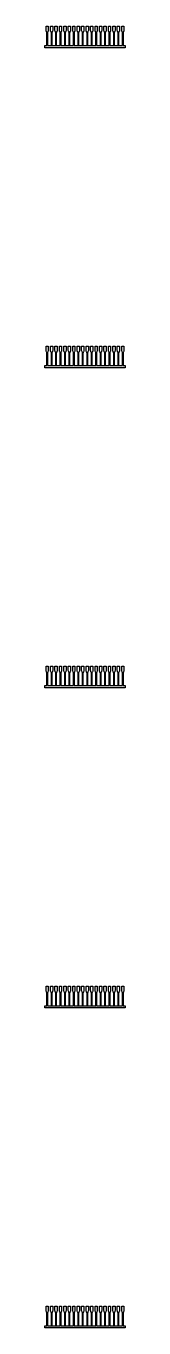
# Model space of a CAD drawing. Header units: millimetres. Extents: x -41.5 to 41.5, y -30.5 to 35.3.
# Drawn here: x -14.74 to -12.93, y -30.48 to -0.99 of the extents above; entities that cross this region are included whole.
import ezdxf

# ---------------------------------------------------------------- set-up
doc = ezdxf.new("R2010")
doc.units = ezdxf.units.MM

msp = doc.modelspace()

# ---------------------------------------------------------------- linework, layer by layer
for points in [[(-14.559, -1.093, -0.147007), (-14.568, -1.12, 0.034978), (-14.575, -1.132, 0.111457), (-14.579, -1.154), (-14.579, -1.435), (-14.489, -1.435), (-14.489, -1.154, 0.111457), (-14.494, -1.132, 0.034978), (-14.501, -1.12, -0.147007), (-14.509, -1.093), (-14.509, -0.993), (-14.459, -0.993), (-14.459, -1.093, -0.147007), (-14.467, -1.12, 0.034978), (-14.474, -1.132, 0.111457), (-14.479, -1.154), (-14.479, -1.435), (-14.389, -1.435), (-14.389, -1.154, 0.111457), (-14.393, -1.132, 0.034978), (-14.4, -1.12, -0.147007), (-14.409, -1.093), (-14.409, -0.993), (-14.359, -0.993), (-14.359, -1.093, -0.147007), (-14.367, -1.12, 0.034978), (-14.374, -1.132, 0.111457), (-14.379, -1.154), (-14.379, -1.435), (-14.288, -1.435), (-14.288, -1.154, 0.111457), (-14.293, -1.132, 0.034978), (-14.3, -1.12, -0.147007), (-14.308, -1.093), (-14.308, -0.993), (-14.258, -0.993), (-14.258, -1.093, -0.147007), (-14.266, -1.12, 0.034978), (-14.273, -1.132, 0.111457), (-14.278, -1.154), (-14.278, -1.435), (-14.188, -1.435), (-14.188, -1.154, 0.111457), (-14.193, -1.132, 0.034978), (-14.199, -1.12, -0.147007), (-14.208, -1.093), (-14.208, -0.993), (-14.158, -0.993), (-14.158, -1.093, -0.147007), (-14.166, -1.12, 0.034978), (-14.173, -1.132, 0.111457), (-14.178, -1.154), (-14.178, -1.435), (-14.088, -1.435), (-14.088, -1.154, 0.111457), (-14.092, -1.132, 0.034978), (-14.099, -1.12, -0.147007), (-14.108, -1.093), (-14.108, -0.993), (-14.058, -0.993), (-14.058, -1.093, -0.147007), (-14.066, -1.12, 0.034978), (-14.073, -1.132, 0.111457), (-14.078, -1.154), (-14.078, -1.435), (-13.987, -1.435), (-13.987, -1.154, 0.111457), (-13.992, -1.132, 0.034978), (-13.999, -1.12, -0.147007), (-14.007, -1.093), (-14.007, -0.993), (-13.957, -0.993), (-13.957, -1.093, -0.147007), (-13.965, -1.12, 0.034978), (-13.972, -1.132, 0.111457), (-13.977, -1.154), (-13.977, -1.435), (-13.887, -1.435), (-13.887, -1.154, 0.111457), (-13.891, -1.132, 0.034978), (-13.898, -1.12, -0.147007), (-13.907, -1.093), (-13.907, -0.993), (-13.857, -0.993), (-13.857, -1.093, -0.147007), (-13.865, -1.12, 0.034978), (-13.872, -1.132, 0.111457), (-13.877, -1.154), (-13.877, -1.435), (-13.786, -1.435), (-13.786, -1.154, 0.111457), (-13.791, -1.132, 0.034978), (-13.798, -1.12, -0.147007), (-13.806, -1.093), (-13.806, -0.993), (-13.756, -0.993), (-13.756, -1.093, -0.147007), (-13.764, -1.12, 0.034978), (-13.771, -1.132, 0.111457), (-13.776, -1.154), (-13.776, -1.435), (-13.686, -1.435), (-13.686, -1.154, 0.111457), (-13.691, -1.132, 0.034978), (-13.697, -1.12, -0.147007), (-13.706, -1.093), (-13.706, -0.993), (-13.656, -0.993), (-13.656, -1.093, -0.147007), (-13.664, -1.12, 0.034978), (-13.671, -1.132, 0.111457), (-13.676, -1.154), (-13.676, -1.435), (-13.585, -1.435), (-13.585, -1.154, 0.111457), (-13.59, -1.132, 0.034978), (-13.597, -1.12, -0.147007), (-13.605, -1.093), (-13.605, -0.993), (-13.555, -0.993), (-13.555, -1.093, -0.147007), (-13.564, -1.12, 0.034978), (-13.57, -1.132, 0.111457), (-13.575, -1.154), (-13.575, -1.435), (-13.485, -1.435), (-13.485, -1.154, 0.111457), (-13.49, -1.132, 0.034978), (-13.497, -1.12, -0.147007), (-13.505, -1.093), (-13.505, -0.993), (-13.455, -0.993), (-13.455, -1.093, -0.147007), (-13.463, -1.12, 0.034978), (-13.47, -1.132, 0.111457), (-13.475, -1.154), (-13.475, -1.435), (-13.385, -1.435), (-13.385, -1.154, 0.111457), (-13.39, -1.132, 0.034978), (-13.396, -1.12, -0.147007), (-13.405, -1.093), (-13.405, -0.993), (-13.355, -0.993), (-13.355, -1.093, -0.147007), (-13.363, -1.12, 0.034978), (-13.37, -1.132, 0.111457), (-13.375, -1.154), (-13.375, -1.435), (-13.284, -1.435), (-13.284, -1.154, 0.111457), (-13.289, -1.132, 0.034978), (-13.296, -1.12, -0.147007), (-13.304, -1.093), (-13.304, -0.993), (-13.254, -0.993), (-13.254, -1.093, -0.147007), (-13.263, -1.12, 0.034978), (-13.269, -1.132, 0.111457), (-13.274, -1.154), (-13.274, -1.435), (-13.184, -1.435), (-13.184, -1.154, 0.111457), (-13.189, -1.132, 0.034978), (-13.196, -1.12, -0.147007), (-13.204, -1.093), (-13.204, -0.993), (-13.154, -0.993), (-13.154, -1.093, -0.147007), (-13.162, -1.12, 0.034978), (-13.169, -1.132, 0.111457), (-13.174, -1.154), (-13.174, -1.435), (-13.083, -1.435), (-13.083, -1.154, 0.111457), (-13.088, -1.132, 0.034978), (-13.095, -1.12, -0.147007), (-13.103, -1.093), (-13.103, -0.993), (-13.053, -0.993), (-13.053, -1.093, -0.147007), (-13.062, -1.12, 0.034978), (-13.069, -1.132, 0.111457), (-13.073, -1.154), (-13.073, -1.435), (-12.983, -1.435), (-12.983, -1.154, 0.111457), (-12.988, -1.132, 0.034978), (-12.995, -1.12, -0.147007), (-13.003, -1.093), (-13.003, -0.993), (-12.953, -0.993), (-12.953, -1.093, -0.147007), (-12.961, -1.12, 0.034978), (-12.968, -1.132, 0.111457), (-12.973, -1.154), (-12.973, -1.435), (-12.972, -1.435), (-12.925, -1.435), (-12.925, -1.485), (-14.737, -1.485), (-14.737, -1.435), (-14.69, -1.435), (-14.69, -1.154, 0.111457), (-14.695, -1.132, 0.034978), (-14.702, -1.12, -0.147007), (-14.71, -1.093), (-14.71, -0.993), (-14.66, -0.993), (-14.66, -1.093, -0.147007), (-14.668, -1.12, 0.034978), (-14.675, -1.132, 0.111457), (-14.68, -1.154), (-14.68, -1.435), (-14.589, -1.435), (-14.589, -1.154, 0.111457), (-14.594, -1.132, 0.034978), (-14.601, -1.12, -0.147007), (-14.609, -1.093), (-14.609, -0.993), (-14.559, -0.993)], [(-14.559, -8.342, -0.147007), (-14.568, -8.37, 0.034978), (-14.575, -8.382, 0.111457), (-14.579, -8.403), (-14.579, -8.685), (-14.489, -8.685), (-14.489, -8.403, 0.111457), (-14.494, -8.382, 0.034978), (-14.501, -8.37, -0.147007), (-14.509, -8.342), (-14.509, -8.242), (-14.459, -8.242), (-14.459, -8.342, -0.147007), (-14.467, -8.37, 0.034978), (-14.474, -8.382, 0.111457), (-14.479, -8.403), (-14.479, -8.685), (-14.389, -8.685), (-14.389, -8.403, 0.111457), (-14.393, -8.382, 0.034978), (-14.4, -8.37, -0.147007), (-14.409, -8.342), (-14.409, -8.242), (-14.359, -8.242), (-14.359, -8.342, -0.147007), (-14.367, -8.37, 0.034978), (-14.374, -8.382, 0.111457), (-14.379, -8.403), (-14.379, -8.685), (-14.288, -8.685), (-14.288, -8.403, 0.111457), (-14.293, -8.382, 0.034978), (-14.3, -8.37, -0.147007), (-14.308, -8.342), (-14.308, -8.242), (-14.258, -8.242), (-14.258, -8.342, -0.147007), (-14.266, -8.37, 0.034978), (-14.273, -8.382, 0.111457), (-14.278, -8.403), (-14.278, -8.685), (-14.188, -8.685), (-14.188, -8.403, 0.111457), (-14.193, -8.382, 0.034978), (-14.199, -8.37, -0.147007), (-14.208, -8.342), (-14.208, -8.242), (-14.158, -8.242), (-14.158, -8.342, -0.147007), (-14.166, -8.37, 0.034978), (-14.173, -8.382, 0.111457), (-14.178, -8.403), (-14.178, -8.685), (-14.088, -8.685), (-14.088, -8.403, 0.111457), (-14.092, -8.382, 0.034978), (-14.099, -8.37, -0.147007), (-14.108, -8.342), (-14.108, -8.242), (-14.058, -8.242), (-14.058, -8.342, -0.147007), (-14.066, -8.37, 0.034978), (-14.073, -8.382, 0.111457), (-14.078, -8.403), (-14.078, -8.685), (-13.987, -8.685), (-13.987, -8.403, 0.111457), (-13.992, -8.382, 0.034978), (-13.999, -8.37, -0.147007), (-14.007, -8.342), (-14.007, -8.242), (-13.957, -8.242), (-13.957, -8.342, -0.147007), (-13.965, -8.37, 0.034978), (-13.972, -8.382, 0.111457), (-13.977, -8.403), (-13.977, -8.685), (-13.887, -8.685), (-13.887, -8.403, 0.111457), (-13.891, -8.382, 0.034978), (-13.898, -8.37, -0.147007), (-13.907, -8.342), (-13.907, -8.242), (-13.857, -8.242), (-13.857, -8.342, -0.147007), (-13.865, -8.37, 0.034978), (-13.872, -8.382, 0.111457), (-13.877, -8.403), (-13.877, -8.685), (-13.786, -8.685), (-13.786, -8.403, 0.111457), (-13.791, -8.382, 0.034978), (-13.798, -8.37, -0.147007), (-13.806, -8.342), (-13.806, -8.242), (-13.756, -8.242), (-13.756, -8.342, -0.147007), (-13.764, -8.37, 0.034978), (-13.771, -8.382, 0.111457), (-13.776, -8.403), (-13.776, -8.685), (-13.686, -8.685), (-13.686, -8.403, 0.111457), (-13.691, -8.382, 0.034978), (-13.697, -8.37, -0.147007), (-13.706, -8.342), (-13.706, -8.242), (-13.656, -8.242), (-13.656, -8.342, -0.147007), (-13.664, -8.37, 0.034978), (-13.671, -8.382, 0.111457), (-13.676, -8.403), (-13.676, -8.685), (-13.585, -8.685), (-13.585, -8.403, 0.111457), (-13.59, -8.382, 0.034978), (-13.597, -8.37, -0.147007), (-13.605, -8.342), (-13.605, -8.242), (-13.555, -8.242), (-13.555, -8.342, -0.147007), (-13.564, -8.37, 0.034978), (-13.57, -8.382, 0.111457), (-13.575, -8.403), (-13.575, -8.685), (-13.485, -8.685), (-13.485, -8.403, 0.111457), (-13.49, -8.382, 0.034978), (-13.497, -8.37, -0.147007), (-13.505, -8.342), (-13.505, -8.242), (-13.455, -8.242), (-13.455, -8.342, -0.147007), (-13.463, -8.37, 0.034978), (-13.47, -8.382, 0.111457), (-13.475, -8.403), (-13.475, -8.685), (-13.385, -8.685), (-13.385, -8.403, 0.111457), (-13.39, -8.382, 0.034978), (-13.396, -8.37, -0.147007), (-13.405, -8.342), (-13.405, -8.242), (-13.355, -8.242), (-13.355, -8.342, -0.147007), (-13.363, -8.37, 0.034978), (-13.37, -8.382, 0.111457), (-13.375, -8.403), (-13.375, -8.685), (-13.284, -8.685), (-13.284, -8.403, 0.111457), (-13.289, -8.382, 0.034978), (-13.296, -8.37, -0.147007), (-13.304, -8.342), (-13.304, -8.242), (-13.254, -8.242), (-13.254, -8.342, -0.147007), (-13.263, -8.37, 0.034978), (-13.269, -8.382, 0.111457), (-13.274, -8.403), (-13.274, -8.685), (-13.184, -8.685), (-13.184, -8.403, 0.111457), (-13.189, -8.382, 0.034978), (-13.196, -8.37, -0.147007), (-13.204, -8.342), (-13.204, -8.242), (-13.154, -8.242), (-13.154, -8.342, -0.147007), (-13.162, -8.37, 0.034978), (-13.169, -8.382, 0.111457), (-13.174, -8.403), (-13.174, -8.685), (-13.083, -8.685), (-13.083, -8.403, 0.111457), (-13.088, -8.382, 0.034978), (-13.095, -8.37, -0.147007), (-13.103, -8.342), (-13.103, -8.242), (-13.053, -8.242), (-13.053, -8.342, -0.147007), (-13.062, -8.37, 0.034978), (-13.069, -8.382, 0.111457), (-13.073, -8.403), (-13.073, -8.685), (-12.983, -8.685), (-12.983, -8.403, 0.111457), (-12.988, -8.382, 0.034978), (-12.995, -8.37, -0.147007), (-13.003, -8.342), (-13.003, -8.242), (-12.953, -8.242), (-12.953, -8.342, -0.147007), (-12.961, -8.37, 0.034978), (-12.968, -8.382, 0.111457), (-12.973, -8.403), (-12.973, -8.685), (-12.972, -8.685), (-12.925, -8.685), (-12.925, -8.735), (-14.737, -8.735), (-14.737, -8.685), (-14.69, -8.685), (-14.69, -8.403, 0.111457), (-14.695, -8.382, 0.034978), (-14.702, -8.37, -0.147007), (-14.71, -8.342), (-14.71, -8.242), (-14.66, -8.242), (-14.66, -8.342, -0.147007), (-14.668, -8.37, 0.034978), (-14.675, -8.382, 0.111457), (-14.68, -8.403), (-14.68, -8.685), (-14.589, -8.685), (-14.589, -8.403, 0.111457), (-14.594, -8.382, 0.034978), (-14.601, -8.37, -0.147007), (-14.609, -8.342), (-14.609, -8.242), (-14.559, -8.242)], [(-14.559, -15.592, -0.147007), (-14.568, -15.619, 0.034978), (-14.575, -15.631, 0.111457), (-14.579, -15.653), (-14.579, -15.934), (-14.489, -15.934), (-14.489, -15.653, 0.111457), (-14.494, -15.631, 0.034978), (-14.501, -15.619, -0.147007), (-14.509, -15.592), (-14.509, -15.492), (-14.459, -15.492), (-14.459, -15.592, -0.147007), (-14.467, -15.619, 0.034978), (-14.474, -15.631, 0.111457), (-14.479, -15.653), (-14.479, -15.934), (-14.389, -15.934), (-14.389, -15.653, 0.111457), (-14.393, -15.631, 0.034978), (-14.4, -15.619, -0.147007), (-14.409, -15.592), (-14.409, -15.492), (-14.359, -15.492), (-14.359, -15.592, -0.147007), (-14.367, -15.619, 0.034978), (-14.374, -15.631, 0.111457), (-14.379, -15.653), (-14.379, -15.934), (-14.288, -15.934), (-14.288, -15.653, 0.111457), (-14.293, -15.631, 0.034978), (-14.3, -15.619, -0.147007), (-14.308, -15.592), (-14.308, -15.492), (-14.258, -15.492), (-14.258, -15.592, -0.147007), (-14.266, -15.619, 0.034978), (-14.273, -15.631, 0.111457), (-14.278, -15.653), (-14.278, -15.934), (-14.188, -15.934), (-14.188, -15.653, 0.111457), (-14.193, -15.631, 0.034978), (-14.199, -15.619, -0.147007), (-14.208, -15.592), (-14.208, -15.492), (-14.158, -15.492), (-14.158, -15.592, -0.147007), (-14.166, -15.619, 0.034978), (-14.173, -15.631, 0.111457), (-14.178, -15.653), (-14.178, -15.934), (-14.088, -15.934), (-14.088, -15.653, 0.111457), (-14.092, -15.631, 0.034978), (-14.099, -15.619, -0.147007), (-14.108, -15.592), (-14.108, -15.492), (-14.058, -15.492), (-14.058, -15.592, -0.147007), (-14.066, -15.619, 0.034978), (-14.073, -15.631, 0.111457), (-14.078, -15.653), (-14.078, -15.934), (-13.987, -15.934), (-13.987, -15.653, 0.111457), (-13.992, -15.631, 0.034978), (-13.999, -15.619, -0.147007), (-14.007, -15.592), (-14.007, -15.492), (-13.957, -15.492), (-13.957, -15.592, -0.147007), (-13.965, -15.619, 0.034978), (-13.972, -15.631, 0.111457), (-13.977, -15.653), (-13.977, -15.934), (-13.887, -15.934), (-13.887, -15.653, 0.111457), (-13.891, -15.631, 0.034978), (-13.898, -15.619, -0.147007), (-13.907, -15.592), (-13.907, -15.492), (-13.857, -15.492), (-13.857, -15.592, -0.147007), (-13.865, -15.619, 0.034978), (-13.872, -15.631, 0.111457), (-13.877, -15.653), (-13.877, -15.934), (-13.786, -15.934), (-13.786, -15.653, 0.111457), (-13.791, -15.631, 0.034978), (-13.798, -15.619, -0.147007), (-13.806, -15.592), (-13.806, -15.492), (-13.756, -15.492), (-13.756, -15.592, -0.147007), (-13.764, -15.619, 0.034978), (-13.771, -15.631, 0.111457), (-13.776, -15.653), (-13.776, -15.934), (-13.686, -15.934), (-13.686, -15.653, 0.111457), (-13.691, -15.631, 0.034978), (-13.697, -15.619, -0.147007), (-13.706, -15.592), (-13.706, -15.492), (-13.656, -15.492), (-13.656, -15.592, -0.147007), (-13.664, -15.619, 0.034978), (-13.671, -15.631, 0.111457), (-13.676, -15.653), (-13.676, -15.934), (-13.585, -15.934), (-13.585, -15.653, 0.111457), (-13.59, -15.631, 0.034978), (-13.597, -15.619, -0.147007), (-13.605, -15.592), (-13.605, -15.492), (-13.555, -15.492), (-13.555, -15.592, -0.147007), (-13.564, -15.619, 0.034978), (-13.57, -15.631, 0.111457), (-13.575, -15.653), (-13.575, -15.934), (-13.485, -15.934), (-13.485, -15.653, 0.111457), (-13.49, -15.631, 0.034978), (-13.497, -15.619, -0.147007), (-13.505, -15.592), (-13.505, -15.492), (-13.455, -15.492), (-13.455, -15.592, -0.147007), (-13.463, -15.619, 0.034978), (-13.47, -15.631, 0.111457), (-13.475, -15.653), (-13.475, -15.934), (-13.385, -15.934), (-13.385, -15.653, 0.111457), (-13.39, -15.631, 0.034978), (-13.396, -15.619, -0.147007), (-13.405, -15.592), (-13.405, -15.492), (-13.355, -15.492), (-13.355, -15.592, -0.147007), (-13.363, -15.619, 0.034978), (-13.37, -15.631, 0.111457), (-13.375, -15.653), (-13.375, -15.934), (-13.284, -15.934), (-13.284, -15.653, 0.111457), (-13.289, -15.631, 0.034978), (-13.296, -15.619, -0.147007), (-13.304, -15.592), (-13.304, -15.492), (-13.254, -15.492), (-13.254, -15.592, -0.147007), (-13.263, -15.619, 0.034978), (-13.269, -15.631, 0.111457), (-13.274, -15.653), (-13.274, -15.934), (-13.184, -15.934), (-13.184, -15.653, 0.111457), (-13.189, -15.631, 0.034978), (-13.196, -15.619, -0.147007), (-13.204, -15.592), (-13.204, -15.492), (-13.154, -15.492), (-13.154, -15.592, -0.147007), (-13.162, -15.619, 0.034978), (-13.169, -15.631, 0.111457), (-13.174, -15.653), (-13.174, -15.934), (-13.083, -15.934), (-13.083, -15.653, 0.111457), (-13.088, -15.631, 0.034978), (-13.095, -15.619, -0.147007), (-13.103, -15.592), (-13.103, -15.492), (-13.053, -15.492), (-13.053, -15.592, -0.147007), (-13.062, -15.619, 0.034978), (-13.069, -15.631, 0.111457), (-13.073, -15.653), (-13.073, -15.934), (-12.983, -15.934), (-12.983, -15.653, 0.111457), (-12.988, -15.631, 0.034978), (-12.995, -15.619, -0.147007), (-13.003, -15.592), (-13.003, -15.492), (-12.953, -15.492), (-12.953, -15.592, -0.147007), (-12.961, -15.619, 0.034978), (-12.968, -15.631, 0.111457), (-12.973, -15.653), (-12.973, -15.934), (-12.972, -15.934), (-12.925, -15.934), (-12.925, -15.984), (-14.737, -15.984), (-14.737, -15.934), (-14.69, -15.934), (-14.69, -15.653, 0.111457), (-14.695, -15.631, 0.034978), (-14.702, -15.619, -0.147007), (-14.71, -15.592), (-14.71, -15.492), (-14.66, -15.492), (-14.66, -15.592, -0.147007), (-14.668, -15.619, 0.034978), (-14.675, -15.631, 0.111457), (-14.68, -15.653), (-14.68, -15.934), (-14.589, -15.934), (-14.589, -15.653, 0.111457), (-14.594, -15.631, 0.034978), (-14.601, -15.619, -0.147007), (-14.609, -15.592), (-14.609, -15.492), (-14.559, -15.492)], [(-14.559, -22.841, -0.147007), (-14.568, -22.869, 0.034978), (-14.575, -22.881, 0.111457), (-14.579, -22.902), (-14.579, -23.184), (-14.489, -23.184), (-14.489, -22.902, 0.111457), (-14.494, -22.881, 0.034978), (-14.501, -22.869, -0.147007), (-14.509, -22.841), (-14.509, -22.741), (-14.459, -22.741), (-14.459, -22.841, -0.147007), (-14.467, -22.869, 0.034978), (-14.474, -22.881, 0.111457), (-14.479, -22.902), (-14.479, -23.184), (-14.389, -23.184), (-14.389, -22.902, 0.111457), (-14.393, -22.881, 0.034978), (-14.4, -22.869, -0.147007), (-14.409, -22.841), (-14.409, -22.741), (-14.359, -22.741), (-14.359, -22.841, -0.147007), (-14.367, -22.869, 0.034978), (-14.374, -22.881, 0.111457), (-14.379, -22.902), (-14.379, -23.184), (-14.288, -23.184), (-14.288, -22.902, 0.111457), (-14.293, -22.881, 0.034978), (-14.3, -22.869, -0.147007), (-14.308, -22.841), (-14.308, -22.741), (-14.258, -22.741), (-14.258, -22.841, -0.147007), (-14.266, -22.869, 0.034978), (-14.273, -22.881, 0.111457), (-14.278, -22.902), (-14.278, -23.184), (-14.188, -23.184), (-14.188, -22.902, 0.111457), (-14.193, -22.881, 0.034978), (-14.199, -22.869, -0.147007), (-14.208, -22.841), (-14.208, -22.741), (-14.158, -22.741), (-14.158, -22.841, -0.147007), (-14.166, -22.869, 0.034978), (-14.173, -22.881, 0.111457), (-14.178, -22.902), (-14.178, -23.184), (-14.088, -23.184), (-14.088, -22.902, 0.111457), (-14.092, -22.881, 0.034978), (-14.099, -22.869, -0.147007), (-14.108, -22.841), (-14.108, -22.741), (-14.058, -22.741), (-14.058, -22.841, -0.147007), (-14.066, -22.869, 0.034978), (-14.073, -22.881, 0.111457), (-14.078, -22.902), (-14.078, -23.184), (-13.987, -23.184), (-13.987, -22.902, 0.111457), (-13.992, -22.881, 0.034978), (-13.999, -22.869, -0.147007), (-14.007, -22.841), (-14.007, -22.741), (-13.957, -22.741), (-13.957, -22.841, -0.147007), (-13.965, -22.869, 0.034978), (-13.972, -22.881, 0.111457), (-13.977, -22.902), (-13.977, -23.184), (-13.887, -23.184), (-13.887, -22.902, 0.111457), (-13.891, -22.881, 0.034978), (-13.898, -22.869, -0.147007), (-13.907, -22.841), (-13.907, -22.741), (-13.857, -22.741), (-13.857, -22.841, -0.147007), (-13.865, -22.869, 0.034978), (-13.872, -22.881, 0.111457), (-13.877, -22.902), (-13.877, -23.184), (-13.786, -23.184), (-13.786, -22.902, 0.111457), (-13.791, -22.881, 0.034978), (-13.798, -22.869, -0.147007), (-13.806, -22.841), (-13.806, -22.741), (-13.756, -22.741), (-13.756, -22.841, -0.147007), (-13.764, -22.869, 0.034978), (-13.771, -22.881, 0.111457), (-13.776, -22.902), (-13.776, -23.184), (-13.686, -23.184), (-13.686, -22.902, 0.111457), (-13.691, -22.881, 0.034978), (-13.697, -22.869, -0.147007), (-13.706, -22.841), (-13.706, -22.741), (-13.656, -22.741), (-13.656, -22.841, -0.147007), (-13.664, -22.869, 0.034978), (-13.671, -22.881, 0.111457), (-13.676, -22.902), (-13.676, -23.184), (-13.585, -23.184), (-13.585, -22.902, 0.111457), (-13.59, -22.881, 0.034978), (-13.597, -22.869, -0.147007), (-13.605, -22.841), (-13.605, -22.741), (-13.555, -22.741), (-13.555, -22.841, -0.147007), (-13.564, -22.869, 0.034978), (-13.57, -22.881, 0.111457), (-13.575, -22.902), (-13.575, -23.184), (-13.485, -23.184), (-13.485, -22.902, 0.111457), (-13.49, -22.881, 0.034978), (-13.497, -22.869, -0.147007), (-13.505, -22.841), (-13.505, -22.741), (-13.455, -22.741), (-13.455, -22.841, -0.147007), (-13.463, -22.869, 0.034978), (-13.47, -22.881, 0.111457), (-13.475, -22.902), (-13.475, -23.184), (-13.385, -23.184), (-13.385, -22.902, 0.111457), (-13.39, -22.881, 0.034978), (-13.396, -22.869, -0.147007), (-13.405, -22.841), (-13.405, -22.741), (-13.355, -22.741), (-13.355, -22.841, -0.147007), (-13.363, -22.869, 0.034978), (-13.37, -22.881, 0.111457), (-13.375, -22.902), (-13.375, -23.184), (-13.284, -23.184), (-13.284, -22.902, 0.111457), (-13.289, -22.881, 0.034978), (-13.296, -22.869, -0.147007), (-13.304, -22.841), (-13.304, -22.741), (-13.254, -22.741), (-13.254, -22.841, -0.147007), (-13.263, -22.869, 0.034978), (-13.269, -22.881, 0.111457), (-13.274, -22.902), (-13.274, -23.184), (-13.184, -23.184), (-13.184, -22.902, 0.111457), (-13.189, -22.881, 0.034978), (-13.196, -22.869, -0.147007), (-13.204, -22.841), (-13.204, -22.741), (-13.154, -22.741), (-13.154, -22.841, -0.147007), (-13.162, -22.869, 0.034978), (-13.169, -22.881, 0.111457), (-13.174, -22.902), (-13.174, -23.184), (-13.083, -23.184), (-13.083, -22.902, 0.111457), (-13.088, -22.881, 0.034978), (-13.095, -22.869, -0.147007), (-13.103, -22.841), (-13.103, -22.741), (-13.053, -22.741), (-13.053, -22.841, -0.147007), (-13.062, -22.869, 0.034978), (-13.069, -22.881, 0.111457), (-13.073, -22.902), (-13.073, -23.184), (-12.983, -23.184), (-12.983, -22.902, 0.111457), (-12.988, -22.881, 0.034978), (-12.995, -22.869, -0.147007), (-13.003, -22.841), (-13.003, -22.741), (-12.953, -22.741), (-12.953, -22.841, -0.147007), (-12.961, -22.869, 0.034978), (-12.968, -22.881, 0.111457), (-12.973, -22.902), (-12.973, -23.184), (-12.972, -23.184), (-12.925, -23.184), (-12.925, -23.234), (-14.737, -23.234), (-14.737, -23.184), (-14.69, -23.184), (-14.69, -22.902, 0.111457), (-14.695, -22.881, 0.034978), (-14.702, -22.869, -0.147007), (-14.71, -22.841), (-14.71, -22.741), (-14.66, -22.741), (-14.66, -22.841, -0.147007), (-14.668, -22.869, 0.034978), (-14.675, -22.881, 0.111457), (-14.68, -22.902), (-14.68, -23.184), (-14.589, -23.184), (-14.589, -22.902, 0.111457), (-14.594, -22.881, 0.034978), (-14.601, -22.869, -0.147007), (-14.609, -22.841), (-14.609, -22.741), (-14.559, -22.741)], [(-14.559, -30.091, -0.147007), (-14.568, -30.118, 0.034978), (-14.575, -30.13, 0.111457), (-14.579, -30.152), (-14.579, -30.433), (-14.489, -30.433), (-14.489, -30.152, 0.111457), (-14.494, -30.13, 0.034978), (-14.501, -30.118, -0.147007), (-14.509, -30.091), (-14.509, -29.991), (-14.459, -29.991), (-14.459, -30.091, -0.147007), (-14.467, -30.118, 0.034978), (-14.474, -30.13, 0.111457), (-14.479, -30.152), (-14.479, -30.433), (-14.389, -30.433), (-14.389, -30.152, 0.111457), (-14.393, -30.13, 0.034978), (-14.4, -30.118, -0.147007), (-14.409, -30.091), (-14.409, -29.991), (-14.359, -29.991), (-14.359, -30.091, -0.147007), (-14.367, -30.118, 0.034978), (-14.374, -30.13, 0.111457), (-14.379, -30.152), (-14.379, -30.433), (-14.288, -30.433), (-14.288, -30.152, 0.111457), (-14.293, -30.13, 0.034978), (-14.3, -30.118, -0.147007), (-14.308, -30.091), (-14.308, -29.991), (-14.258, -29.991), (-14.258, -30.091, -0.147007), (-14.266, -30.118, 0.034978), (-14.273, -30.13, 0.111457), (-14.278, -30.152), (-14.278, -30.433), (-14.188, -30.433), (-14.188, -30.152, 0.111457), (-14.193, -30.13, 0.034978), (-14.199, -30.118, -0.147007), (-14.208, -30.091), (-14.208, -29.991), (-14.158, -29.991), (-14.158, -30.091, -0.147007), (-14.166, -30.118, 0.034978), (-14.173, -30.13, 0.111457), (-14.178, -30.152), (-14.178, -30.433), (-14.088, -30.433), (-14.088, -30.152, 0.111457), (-14.092, -30.13, 0.034978), (-14.099, -30.118, -0.147007), (-14.108, -30.091), (-14.108, -29.991), (-14.058, -29.991), (-14.058, -30.091, -0.147007), (-14.066, -30.118, 0.034978), (-14.073, -30.13, 0.111457), (-14.078, -30.152), (-14.078, -30.433), (-13.987, -30.433), (-13.987, -30.152, 0.111457), (-13.992, -30.13, 0.034978), (-13.999, -30.118, -0.147007), (-14.007, -30.091), (-14.007, -29.991), (-13.957, -29.991), (-13.957, -30.091, -0.147007), (-13.965, -30.118, 0.034978), (-13.972, -30.13, 0.111457), (-13.977, -30.152), (-13.977, -30.433), (-13.887, -30.433), (-13.887, -30.152, 0.111457), (-13.891, -30.13, 0.034978), (-13.898, -30.118, -0.147007), (-13.907, -30.091), (-13.907, -29.991), (-13.857, -29.991), (-13.857, -30.091, -0.147007), (-13.865, -30.118, 0.034978), (-13.872, -30.13, 0.111457), (-13.877, -30.152), (-13.877, -30.433), (-13.786, -30.433), (-13.786, -30.152, 0.111457), (-13.791, -30.13, 0.034978), (-13.798, -30.118, -0.147007), (-13.806, -30.091), (-13.806, -29.991), (-13.756, -29.991), (-13.756, -30.091, -0.147007), (-13.764, -30.118, 0.034978), (-13.771, -30.13, 0.111457), (-13.776, -30.152), (-13.776, -30.433), (-13.686, -30.433), (-13.686, -30.152, 0.111457), (-13.691, -30.13, 0.034978), (-13.697, -30.118, -0.147007), (-13.706, -30.091), (-13.706, -29.991), (-13.656, -29.991), (-13.656, -30.091, -0.147007), (-13.664, -30.118, 0.034978), (-13.671, -30.13, 0.111457), (-13.676, -30.152), (-13.676, -30.433), (-13.585, -30.433), (-13.585, -30.152, 0.111457), (-13.59, -30.13, 0.034978), (-13.597, -30.118, -0.147007), (-13.605, -30.091), (-13.605, -29.991), (-13.555, -29.991), (-13.555, -30.091, -0.147007), (-13.564, -30.118, 0.034978), (-13.57, -30.13, 0.111457), (-13.575, -30.152), (-13.575, -30.433), (-13.485, -30.433), (-13.485, -30.152, 0.111457), (-13.49, -30.13, 0.034978), (-13.497, -30.118, -0.147007), (-13.505, -30.091), (-13.505, -29.991), (-13.455, -29.991), (-13.455, -30.091, -0.147007), (-13.463, -30.118, 0.034978), (-13.47, -30.13, 0.111457), (-13.475, -30.152), (-13.475, -30.433), (-13.385, -30.433), (-13.385, -30.152, 0.111457), (-13.39, -30.13, 0.034978), (-13.396, -30.118, -0.147007), (-13.405, -30.091), (-13.405, -29.991), (-13.355, -29.991), (-13.355, -30.091, -0.147007), (-13.363, -30.118, 0.034978), (-13.37, -30.13, 0.111457), (-13.375, -30.152), (-13.375, -30.433), (-13.284, -30.433), (-13.284, -30.152, 0.111457), (-13.289, -30.13, 0.034978), (-13.296, -30.118, -0.147007), (-13.304, -30.091), (-13.304, -29.991), (-13.254, -29.991), (-13.254, -30.091, -0.147007), (-13.263, -30.118, 0.034978), (-13.269, -30.13, 0.111457), (-13.274, -30.152), (-13.274, -30.433), (-13.184, -30.433), (-13.184, -30.152, 0.111457), (-13.189, -30.13, 0.034978), (-13.196, -30.118, -0.147007), (-13.204, -30.091), (-13.204, -29.991), (-13.154, -29.991), (-13.154, -30.091, -0.147007), (-13.162, -30.118, 0.034978), (-13.169, -30.13, 0.111457), (-13.174, -30.152), (-13.174, -30.433), (-13.083, -30.433), (-13.083, -30.152, 0.111457), (-13.088, -30.13, 0.034978), (-13.095, -30.118, -0.147007), (-13.103, -30.091), (-13.103, -29.991), (-13.053, -29.991), (-13.053, -30.091, -0.147007), (-13.062, -30.118, 0.034978), (-13.069, -30.13, 0.111457), (-13.073, -30.152), (-13.073, -30.433), (-12.983, -30.433), (-12.983, -30.152, 0.111457), (-12.988, -30.13, 0.034978), (-12.995, -30.118, -0.147007), (-13.003, -30.091), (-13.003, -29.991), (-12.953, -29.991), (-12.953, -30.091, -0.147007), (-12.961, -30.118, 0.034978), (-12.968, -30.13, 0.111457), (-12.973, -30.152), (-12.973, -30.433), (-12.972, -30.433), (-12.925, -30.433), (-12.925, -30.483), (-14.737, -30.483), (-14.737, -30.433), (-14.69, -30.433), (-14.69, -30.152, 0.111457), (-14.695, -30.13, 0.034978), (-14.702, -30.118, -0.147007), (-14.71, -30.091), (-14.71, -29.991), (-14.66, -29.991), (-14.66, -30.091, -0.147007), (-14.668, -30.118, 0.034978), (-14.675, -30.13, 0.111457), (-14.68, -30.152), (-14.68, -30.433), (-14.589, -30.433), (-14.589, -30.152, 0.111457), (-14.594, -30.13, 0.034978), (-14.601, -30.118, -0.147007), (-14.609, -30.091), (-14.609, -29.991), (-14.559, -29.991)]]:
    msp.add_lwpolyline(points, format="xyb", close=True)

doc.saveas('drawing.dxf')
